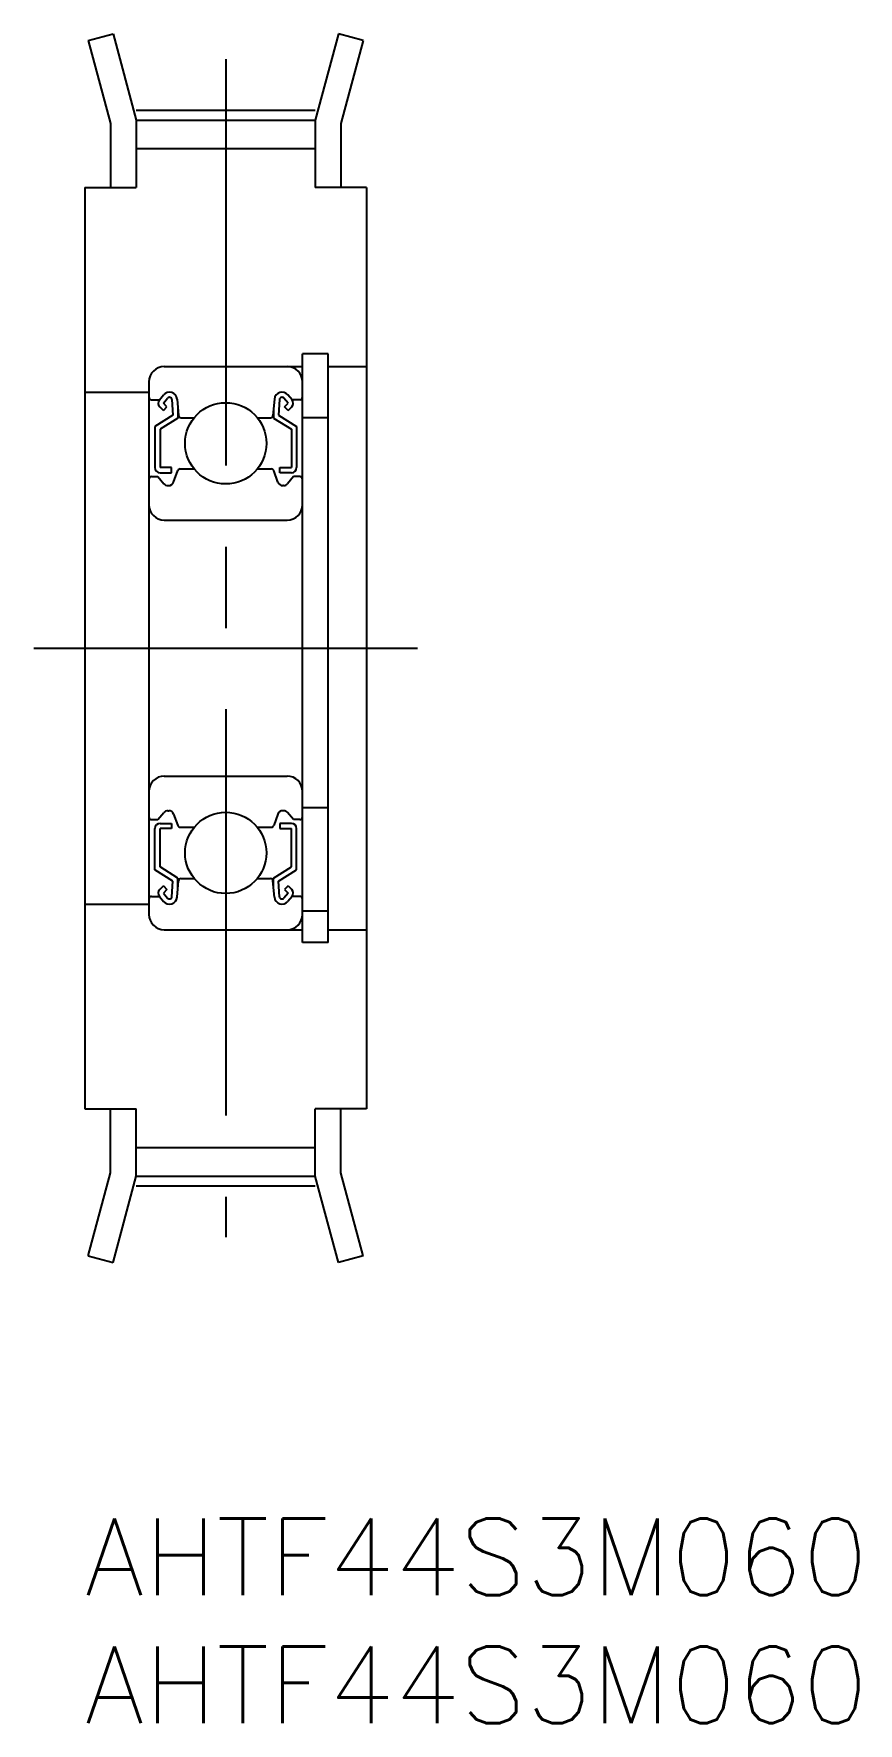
# Model space of a CAD drawing. Extents: x -2 to 30.2, y -8 to 58.
import ezdxf

# ---------------------------------------------------------------- set-up
doc = ezdxf.new("R2010")
doc.units = 0
doc.header["$LTSCALE"] = 0.5
doc.linetypes.add('CENTER', pattern=[50.8, 31.75, -6.35, 6.35, -6.35])
for name, color, linetype in [('MSM_CENTER', 1, 'CENTER'), ('MSM_CONTINUOUS', 7, 'CONTINUOUS'), ('MSM_PART_NUMBER', 7, 'CONTINUOUS')]:
    doc.layers.add(name, color=color, linetype=linetype)
doc.styles.get("Standard").update_dxf_attribs({"font": 'txt.shx', "height": 3, "bigfont": 'bigfont.shx'})

# ---------------------------------------------------------------- blocks, each defined once
blk = doc.blocks.new('*U4')
at = {"layer": 'MSM_PART_NUMBER'}
blk.add_text('AHTF44S3M060', height=3, dxfattribs=at).set_placement((0, -3))
blk = doc.blocks.new('*U5')
at = {"layer": 'MSM_PART_NUMBER'}
blk.add_text('AHTF44S3M060', height=3, dxfattribs=at).set_placement((0, -8))

msp = doc.modelspace()

# ---------------------------------------------------------------- linework, layer by layer
at = {"layer": 'MSM_CENTER'}
for p, q in [((5.5, 57.01), (5.5, 10.99)), ((2, 55.01), (9, 55.01)), ((-2, 34), (13, 34)), ((2, 12.99), (9, 12.99))]:
    msp.add_line(p, q, dxfattribs=at)
at = {"layer": 'MSM_CONTINUOUS'}
for p, q in [((0.13, 57.741), (1.096, 58)), ((0.13, 57.741), (1, 54.493)), ((1.096, 58), (2, 54.625)), ((9.904, 58), (9, 54.625)), ((10.87, 57.741), (9.904, 58)), ((10.87, 57.741), (10, 54.493)), ((1, 54.493), (1, 52)), ((2, 54.625), (2, 52)), ((2, 54.625), (9, 54.625)), ((9, 54.625), (9, 52)), ((10, 54.493), (10, 52)), ((2, 53.515), (9, 53.515)), ((0, 52), (2, 52)), ((0, 52), (0, 16)), ((11, 52), (9, 52)), ((11, 52), (11, 16)), ((3.1, 45), (8.5, 45)), ((8.5, 22.5), (8.5, 45.5)), ((9.5, 45.5), (8.5, 45.5)), ((9.5, 22.5), (9.5, 45.5)), ((9.5, 45), (11, 45)), ((2.5, 44.4), (2.5, 23.6)), ((0, 44), (2.5, 44)), ((2.6, 43.7), (2.91, 43.7)), ((2.91, 43.7), (3.072, 43.893)), ((3.063, 43.571), (3.226, 43.765)), ((3.205, 43.43), (3.063, 43.571)), ((3.399, 43.71), (3.432, 43.098)), ((3.598, 43.728), (3.653, 43.091)), ((7.402, 43.728), (7.347, 43.091)), ((7.601, 43.71), (7.568, 43.098)), ((7.937, 43.571), (7.774, 43.765)), ((7.795, 43.43), (7.937, 43.571)), ((8.09, 43.7), (7.928, 43.893)), ((8.4, 43.7), (8.09, 43.7)), ((3.432, 43.098), (2.732, 42.661)), ((3.063, 43.289), (2.922, 43.43)), ((3.632, 42.987), (2.932, 42.55)), ((3.063, 43.289), (3.205, 43.43)), ((3.632, 43.334), (3.632, 42.987)), ((3.753, 43), (4.267, 43)), ((6.733, 43), (7.247, 43)), ((7.368, 43.334), (7.368, 42.987)), ((7.368, 42.987), (8.068, 42.55)), ((7.568, 43.098), (8.268, 42.661)), ((7.937, 43.289), (7.795, 43.43)), ((7.937, 43.289), (8.078, 43.43)), ((9.5, 43), (8.5, 43)), ((2.732, 42.661), (2.732, 41.05)), ((2.932, 42.55), (2.932, 41.05)), ((8.068, 42.55), (8.068, 41.05)), ((8.268, 42.661), (8.268, 41.05)), ((3.382, 41.05), (2.932, 41.05)), ((3.382, 40.85), (3.382, 41.05)), ((3.461, 40.482), (3.625, 40.934)), ((3.719, 41), (4.267, 41)), ((6.733, 41), (7.281, 41)), ((7.539, 40.482), (7.375, 40.934)), ((7.618, 41.05), (8.068, 41.05)), ((7.618, 40.85), (7.618, 41.05)), ((2.6, 40.7), (2.85, 40.7)), ((2.85, 40.7), (3.084, 40.421)), ((2.932, 40.85), (3.382, 40.85)), ((3.237, 40.35), (3.273, 40.35)), ((8.068, 40.85), (7.618, 40.85)), ((7.763, 40.35), (7.727, 40.35)), ((8.15, 40.7), (7.916, 40.421)), ((8.4, 40.7), (8.15, 40.7)), ((3.1, 39), (7.9, 39)), ((3.1, 29), (7.9, 29)), ((9.5, 27.767), (8.5, 27.767)), ((2.6, 27.3), (2.85, 27.3)), ((2.85, 27.3), (3.084, 27.579)), ((2.932, 27.15), (3.382, 27.15)), ((3.237, 27.65), (3.273, 27.65)), ((3.382, 27.15), (3.382, 26.95)), ((3.461, 27.518), (3.625, 27.066)), ((7.539, 27.518), (7.375, 27.066)), ((7.618, 27.15), (7.618, 26.95)), ((8.068, 27.15), (7.618, 27.15)), ((7.763, 27.65), (7.727, 27.65)), ((8.15, 27.3), (7.916, 27.579)), ((8.4, 27.3), (8.15, 27.3)), ((2.732, 25.339), (2.732, 26.95)), ((3.382, 26.95), (2.932, 26.95)), ((2.932, 25.45), (2.932, 26.95)), ((3.719, 27), (4.267, 27)), ((6.733, 27), (7.281, 27)), ((7.618, 26.95), (8.068, 26.95)), ((8.068, 25.45), (8.068, 26.95)), ((8.268, 25.339), (8.268, 26.95)), ((3.432, 24.902), (2.732, 25.339)), ((3.632, 25.013), (2.932, 25.45)), ((7.368, 25.013), (8.068, 25.45)), ((7.568, 24.902), (8.268, 25.339)), ((3.063, 24.711), (2.922, 24.57)), ((3.063, 24.711), (3.205, 24.57)), ((3.205, 24.57), (3.063, 24.429)), ((3.063, 24.429), (3.226, 24.235)), ((3.399, 24.29), (3.432, 24.902)), ((3.598, 24.272), (3.653, 24.909)), ((3.632, 24.666), (3.632, 25.013)), ((3.753, 25), (4.267, 25)), ((6.733, 25), (7.247, 25)), ((7.402, 24.272), (7.347, 24.909)), ((7.368, 24.666), (7.368, 25.013)), ((7.601, 24.29), (7.568, 24.902)), ((7.937, 24.429), (7.774, 24.235)), ((7.937, 24.711), (7.795, 24.57)), ((7.795, 24.57), (7.937, 24.429)), ((7.937, 24.711), (8.078, 24.57)), ((0, 24), (2.5, 24)), ((2.6, 24.3), (2.91, 24.3)), ((2.91, 24.3), (3.072, 24.107)), ((8.09, 24.3), (7.928, 24.107)), ((8.4, 24.3), (8.09, 24.3)), ((9.5, 23.73), (8.5, 23.73)), ((3.1, 23), (8.5, 23)), ((9.5, 22.5), (8.5, 22.5)), ((9.5, 23), (11, 23)), ((0, 16), (2, 16)), ((1, 13.507), (1, 16)), ((2, 13.375), (2, 16)), ((11, 16), (9, 16)), ((9, 13.375), (9, 16)), ((10, 13.507), (10, 16)), ((2, 14.485), (9, 14.485)), ((0.13, 10.259), (1, 13.507)), ((1.096, 10), (2, 13.375)), ((2, 13.375), (9, 13.375)), ((9.904, 10), (9, 13.375)), ((10.87, 10.259), (10, 13.507)), ((0.13, 10.259), (1.096, 10)), ((10.87, 10.259), (9.904, 10))]:
    msp.add_line(p, q, dxfattribs=at)
for centre in [(5.5, 42), (5.5, 26)]:
    msp.add_circle(centre, 1.587, dxfattribs=at)
for centre, radius, start, end in [((3.1, 44.4), 0.6, 90, 180), ((7.9, 44.4), 0.6, 0, 90), ((2.6, 43.8), 0.1, 180.00005, 270.00003), ((3.063, 43.571), 0.2, 139.86482, 225.00006), ((3.301, 43.702), 0.298, 5.00049, 140.17136), ((3.301, 43.702), 0.0983, 4.66455, 139.97394), ((7.699, 43.702), 0.298, 39.82861, 174.99974), ((7.699, 43.702), 0.0983, 40.02637, 175.33574), ((7.937, 43.571), 0.2, 314.99673, 40.13525), ((8.4, 43.8), 0.1, 269.99948, 359.99126), ((3.753, 43.1), 0.1, 185.14438, 270.00003), ((7.247, 43.1), 0.1, 269.99948, 354.85568), ((2.932, 41.05), 0.2, 180.00005, 270.00003), ((3.719, 40.9), 0.1, 89.99951, 160.11572), ((7.281, 40.9), 0.1, 19.88452, 90.00024), ((8.068, 41.05), 0.2, 269.99976, 359.99563), ((2.6, 40.6), 0.1, 89.99951, 180.00005), ((3.237, 40.55), 0.2, 220.13838, 270.00003), ((3.273, 40.55), 0.2, 270.00003, 340.11166), ((7.727, 40.55), 0.2, 199.88831, 269.99976), ((7.763, 40.55), 0.2, 269.99976, 319.86147), ((8.4, 40.6), 0.1, 359.99126, 90.00024), ((3.1, 39.6), 0.6, 180, 270), ((7.9, 39.6), 0.6, 270, 0), ((3.1, 28.4), 0.6, 90, 180), ((7.9, 28.4), 0.6, 0, 90), ((2.6, 27.4), 0.1, 179.99995, 270.00049), ((2.932, 26.95), 0.2, 89.99997, 179.99995), ((3.237, 27.45), 0.2, 89.99997, 139.86162), ((3.273, 27.45), 0.2, 19.88834, 89.99997), ((3.719, 27.1), 0.1, 199.88428, 270.00049), ((7.281, 27.1), 0.1, 269.99976, 340.11548), ((7.727, 27.45), 0.2, 90.00024, 160.11169), ((7.763, 27.45), 0.2, 40.13853, 90.00024), ((8.068, 26.95), 0.2, 0.00437, 90.00024), ((8.4, 27.4), 0.1, 269.99976, 0.00874), ((3.063, 24.429), 0.2, 134.99994, 220.13518), ((3.753, 24.9), 0.1, 89.99997, 174.85562), ((7.247, 24.9), 0.1, 5.14432, 90.00052), ((7.937, 24.429), 0.2, 319.86475, 45.00327), ((2.6, 24.2), 0.1, 89.99997, 179.99995), ((3.301, 24.298), 0.298, 219.82864, 354.99951), ((3.301, 24.298), 0.0983, 220.02606, 355.33545), ((7.699, 24.298), 0.298, 185.00026, 320.17139), ((7.699, 24.298), 0.0983, 184.66426, 319.97363), ((8.4, 24.2), 0.1, 0.00874, 90.00052), ((3.1, 23.6), 0.6, 180, 270), ((7.9, 23.6), 0.6, 270, 0)]:
    msp.add_arc(centre, radius, start, end, dxfattribs=at)

# ---------------------------------------------------------------- block references
for name in ['*U4', '*U5']:
    msp.add_blockref(name, (0, 0), dxfattribs=at)

doc.saveas('drawing.dxf')
